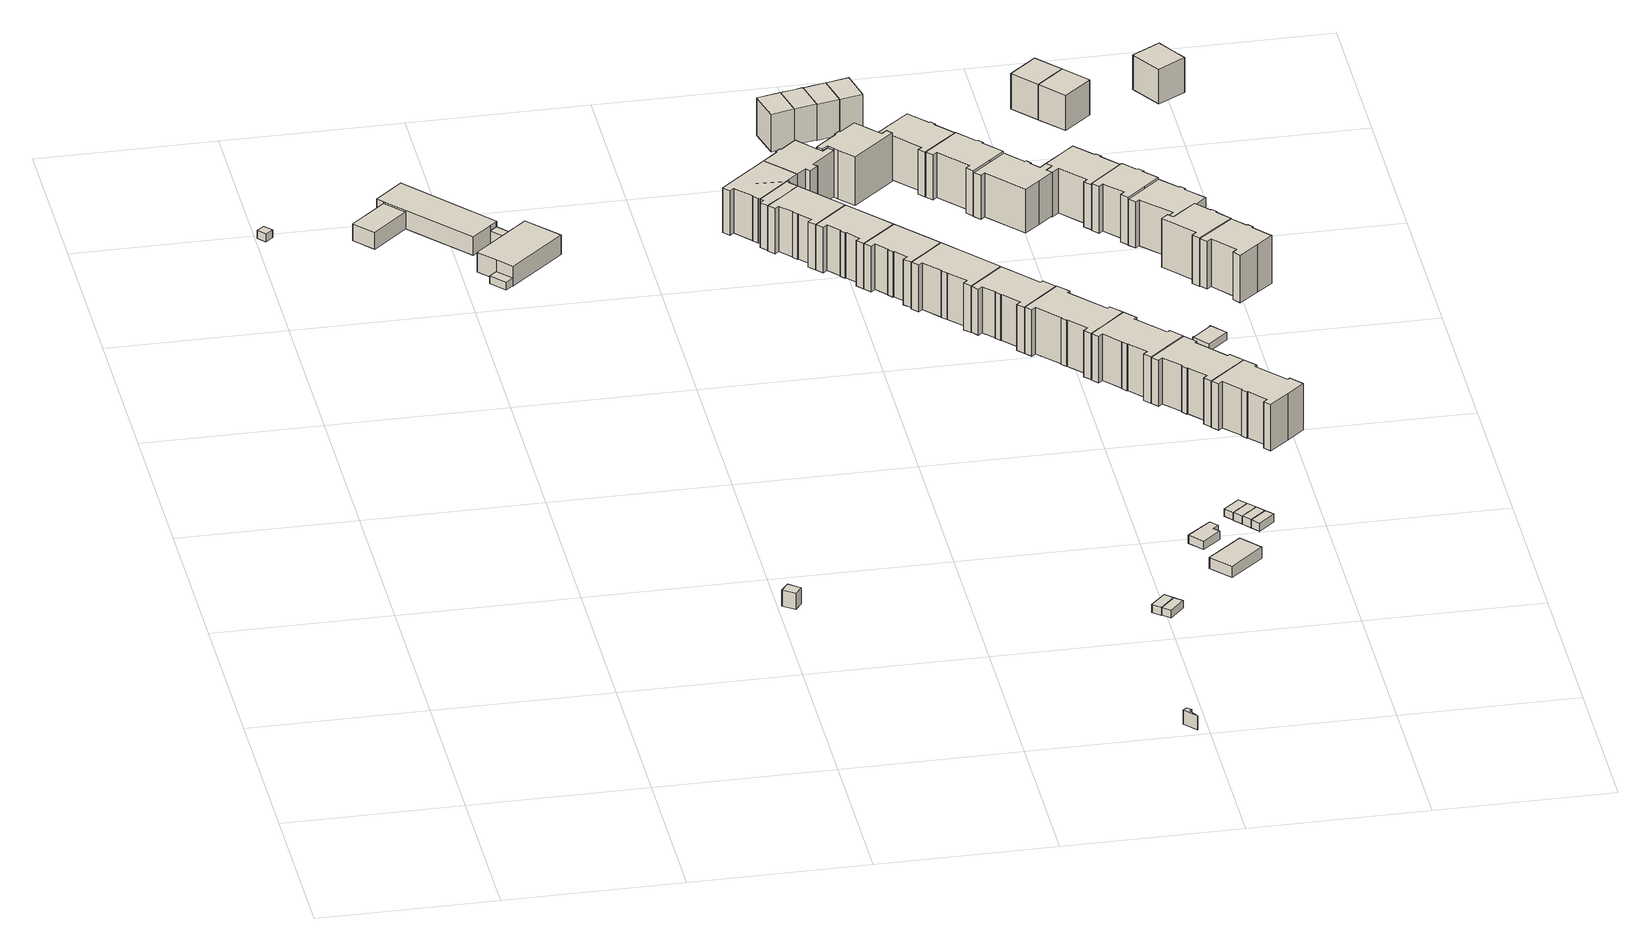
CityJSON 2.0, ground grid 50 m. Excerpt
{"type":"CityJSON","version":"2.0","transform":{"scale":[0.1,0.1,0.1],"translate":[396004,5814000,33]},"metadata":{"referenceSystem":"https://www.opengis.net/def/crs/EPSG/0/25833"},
"CityObjects":{
"building1":{"type":"Building","attributes":{"Gemeindeschluessel":"11000008","BezugspunktDach":"2200","function":"31001_2600","measuredHeight":2.4,"storeysAboveGround":1},"address":[{"country":"Germany","locality":"Berlin","thoroughfareNumber":"39 (1)","thoroughfareName":"Planetenstraße"}],"geometry":[{"type":"Solid","lod":"1","boundaries":[[[[0,1,2,3]],[[4,5,6,7]],[[4,7,3,2]],[[5,4,2,1]],[[6,5,1,0]],[[7,6,0,3]]]]}]},
"building2":{"type":"Building","attributes":{"Gemeindeschluessel":"11000008","BezugspunktDach":"2200","function":"31001_2000","measuredHeight":4.87,"storeysAboveGround":1},"address":[{"country":"Germany","locality":"Berlin","thoroughfareNumber":"30 (7)","thoroughfareName":"Drosselbartstraße"}],"geometry":[{"type":"Solid","lod":"1","boundaries":[[[[8,9,10,11]],[[12,13,14,15]],[[12,15,11,10]],[[13,12,10,9]],[[14,13,9,8]],[[15,14,8,11]]]]}]},
"building3":{"type":"Building","attributes":{"name":"Kindertagesstätte","Gemeindeschluessel":"11000008","function":"31001_3065"},"address":[{"country":"Germany","locality":"Berlin","thoroughfareNumber":"6","thoroughfareName":"Drosselbartstraße"}],"children":["building3-1","building3-2","building3-3","building3-4"]},
"building3-1":{"type":"BuildingPart","attributes":{"BezugspunktDach":"2200","measuredHeight":7.16,"storeysAboveGround":1},"parents":["building3"],"geometry":[{"type":"MultiSurface","lod":"1","boundaries":[[[16,17,18,19,20,21,22,23,24,25]],[[26,27,28,29,30,31,32,33,34,35]],[[26,35,25,24]],[[27,26,24,23]],[[28,27,23,22]],[[29,36,37,22,21]],[[30,29,21,20]],[[31,30,20,19]],[[32,31,19,18]],[[33,32,18,17]],[[34,33,17,16]],[[35,34,16,25]],[[28,37,36,29]]]}]},
"building3-2":{"type":"BuildingPart","attributes":{"BezugspunktDach":"2200","measuredHeight":8.32,"storeysAboveGround":1},"parents":["building3"],"geometry":[{"type":"MultiSurface","lod":"1","boundaries":[[[38,39,40,41,42,43]],[[44,45,46,47,48,49]],[[50,51,52,53,44,49,43,42]],[[45,44,42,41]],[[46,45,41,40]],[[47,46,40,39]],[[48,47,39,38]],[[49,48,38,43]],[[44,53,52,51,50]]]}]},
"building3-3":{"type":"BuildingPart","attributes":{"BezugspunktDach":"2200","measuredHeight":6.29,"storeysAboveGround":1},"parents":["building3"],"geometry":[{"type":"Solid","lod":"1","boundaries":[[[[54,55,56,57,58]],[[33,59,32,60,61]],[[33,61,58,57]],[[59,33,57,56]],[[32,59,56,55]],[[60,32,55,54]],[[61,60,54,58]]]]}]},
"building3-4":{"type":"BuildingPart","attributes":{"BezugspunktDach":"2200","measuredHeight":4.12,"storeysAboveGround":1},"parents":["building3"],"geometry":[{"type":"MultiSurface","lod":"1","boundaries":[[[62,52,51,37,36]],[[28,44,53,30,29]],[[44,28,37,51]],[[30,53,52,62]],[[29,30,62,36]],[[28,29,36,37,63]],[[53,44,51,52]]]}]},
"building4":{"type":"Building","attributes":{"Gemeindeschluessel":"11000008","BezugspunktDach":"2200","function":"31001_2723","measuredHeight":2.35,"storeysAboveGround":1},"address":[{"country":"Germany","locality":"Berlin","thoroughfareNumber":"6 (1)","thoroughfareName":"Drosselbartstraße"}],"geometry":[{"type":"Solid","lod":"1","boundaries":[[[[64,65,66,67]],[[68,69,70,71]],[[68,71,67,66]],[[69,68,66,65]],[[70,69,65,64]],[[71,70,64,67]]]]}]},
"building5":{"type":"Building","attributes":{"Gemeindeschluessel":"11000008","BezugspunktDach":"2200","function":"51009_1610","measuredHeight":4.35,"storeysAboveGround":0},"address":[{"country":"Germany","locality":"Berlin"}],"geometry":[{"type":"Solid","lod":"1","boundaries":[[[[72,73,74,75,76]],[[77,78,79,80,81]],[[77,81,76,75]],[[78,77,75,74]],[[79,78,74,73]],[[80,79,73,72]],[[81,80,72,76]]]]}]},
"building6":{"type":"Building","attributes":{"Gemeindeschluessel":"11000008","function":"31001_1010"},"address":[{"country":"Germany","locality":"Berlin","thoroughfareNumber":"9","thoroughfareName":"Drosselbartstraße"}],"children":["building6-1","building6-2"]},
"building6-1":{"type":"BuildingPart","attributes":{"BezugspunktDach":"2200","measuredHeight":17.27,"storeysAboveGround":3},"parents":["building6"],"geometry":[{"type":"MultiSurface","lod":"1","boundaries":[[[82,83,84,85,86,87,88,89,90,91,92,93,94]],[[95,96,97,98,99,100,101,102,103,104,105,106,107]],[[95,107,94,93]],[[96,95,93,92]],[[97,96,92,91]],[[98,97,91,90]],[[99,98,90,89]],[[100,108,109,88]],[[101,100,88,87]],[[102,101,87,86]],[[103,102,86,85]],[[104,103,85,84]],[[105,104,84,83]],[[106,105,83,82]],[[107,106,82,94]],[[99,89,109,108]]]}]},
"building6-2":{"type":"BuildingPart","attributes":{"BezugspunktDach":"2200","measuredHeight":17.27,"storeysAboveGround":3},"parents":["building6"],"geometry":[{"type":"MultiSurface","lod":"1","boundaries":[[[110,111,112,113,114,115,116,89,109,117,88,118,119]],[[120,100,121,108,99,122,123,124,125,126,127,128,129]],[[120,129,119,118]],[[100,120,118,88]],[[121,100,88,117]],[[108,121,117,109]],[[122,99,89,116]],[[123,122,116,115]],[[124,123,115,114]],[[125,124,114,113]],[[126,125,113,112]],[[127,126,112,111]],[[128,127,111,110]],[[129,128,110,119]],[[99,130,108,109,89]]]}]},
"building7":{"type":"Building","attributes":{"Gemeindeschluessel":"11000008","BezugspunktDach":"2200","function":"31001_2463","measuredHeight":2.5,"storeysAboveGround":1},"address":[{"country":"Germany","locality":"Berlin","thoroughfareNumber":"30 (5)","thoroughfareName":"Drosselbartstraße"}],"geometry":[{"type":"Solid","lod":"1","boundaries":[[[[131,132,133,134]],[[135,136,137,138]],[[135,138,134,133]],[[136,135,133,132]],[[137,136,132,131]],[[138,137,131,134]]]]}]},
"building8":{"type":"Building","attributes":{"Gemeindeschluessel":"11000008","BezugspunktDach":"2200","function":"31001_1010","measuredHeight":17.43,"storeysAboveGround":3},"address":[{"country":"Germany","locality":"Berlin","thoroughfareNumber":"11","thoroughfareName":"Drosselbartstraße"}],"geometry":[{"type":"Solid","lod":"1","boundaries":[[[[139,140,141,142,143,144,145,146,147,148,149,112,111,110]],[[150,151,152,153,154,155,156,157,158,159,160,161,162,163]],[[150,163,110,111]],[[151,150,111,112]],[[152,151,112,149]],[[153,152,149,148]],[[154,153,148,147]],[[155,154,147,146]],[[156,155,146,145]],[[157,156,145,144]],[[158,157,144,143]],[[159,158,143,142]],[[160,159,142,141]],[[161,160,141,140]],[[162,161,140,139]],[[163,162,139,110]]]]}]},
"building9":{"type":"Building","attributes":{"Gemeindeschluessel":"11000008","BezugspunktDach":"2200","function":"31001_2463","measuredHeight":2.33,"storeysAboveGround":1},"address":[{"country":"Germany","locality":"Berlin","thoroughfareNumber":"30 (6)","thoroughfareName":"Drosselbartstraße"}],"geometry":[{"type":"Solid","lod":"1","boundaries":[[[[164,165,132,131]],[[166,167,168,169]],[[166,169,131,132]],[[167,166,132,165]],[[168,167,165,164]],[[169,168,164,131]]]]}]},
"building10":{"type":"Building","attributes":{"Gemeindeschluessel":"11000008","BezugspunktDach":"2200","function":"31001_1010","measuredHeight":17.49,"storeysAboveGround":3},"address":[{"country":"Germany","locality":"Berlin","thoroughfareNumber":"13","thoroughfareName":"Drosselbartstraße"}],"geometry":[{"type":"Solid","lod":"1","boundaries":[[[[170,171,172,173,174,175,176,177,178,179,180,149,148,147]],[[153,152,181,182,183,184,185,186,187,188,189,190,191,154]],[[153,154,147,148]],[[152,153,148,149]],[[181,152,149,180]],[[182,181,180,179]],[[183,182,179,178]],[[184,183,178,177]],[[185,184,177,176]],[[186,185,176,175]],[[187,186,175,174]],[[188,187,174,173]],[[189,188,173,172]],[[190,189,172,171]],[[191,190,171,170]],[[154,191,170,147]]]]}]},
"building11":{"type":"Building","attributes":{"Gemeindeschluessel":"11000008","BezugspunktDach":"2200","function":"31001_1010","measuredHeight":17.8,"storeysAboveGround":3},"address":[{"country":"Germany","locality":"Berlin","thoroughfareNumber":"4","thoroughfareName":"Rübezahlstraße"}],"geometry":[{"type":"Solid","lod":"1","boundaries":[[[[91,90,192,193,194,195,196,197,198,199,200,201,202,203,204,205,92]],[[206,207,208,209,210,211,212,213,214,215,216,217,218,219,220,221,222]],[[206,222,92,205]],[[207,206,205,204]],[[208,207,204,203]],[[209,208,203,202]],[[210,209,202,201]],[[211,210,201,200]],[[212,211,200,199]],[[213,212,199,198]],[[214,213,198,197]],[[215,214,197,196]],[[216,215,196,195]],[[217,216,195,194]],[[218,217,194,193]],[[219,218,193,192]],[[220,219,192,90]],[[221,220,90,91]],[[222,221,91,92]]]]}]},
"building12":{"type":"Building","attributes":{"Gemeindeschluessel":"11000008","BezugspunktDach":"2200","function":"31001_1010","measuredHeight":17.51,"storeysAboveGround":3},"address":[{"country":"Germany","locality":"Berlin","thoroughfareNumber":"15","thoroughfareName":"Drosselbartstraße"}],"geometry":[{"type":"Solid","lod":"1","boundaries":[[[[223,224,225,226,227,228,229,230,231,232,233,180,179,178]],[[182,181,234,235,236,237,238,239,240,241,242,243,244,183]],[[182,183,178,179]],[[181,182,179,180]],[[234,181,180,233]],[[235,234,233,232]],[[236,235,232,231]],[[237,236,231,230]],[[238,237,230,229]],[[239,238,229,228]],[[240,239,228,227]],[[241,240,227,226]],[[242,241,226,225]],[[243,242,225,224]],[[244,243,224,223]],[[183,244,223,178]]]]}]},
"building13":{"type":"Building","attributes":{"Gemeindeschluessel":"11000008","function":"31001_1010"},"address":[{"country":"Germany","locality":"Berlin","thoroughfareNumber":"3","thoroughfareName":"Rübezahlstraße"}],"children":["building13-1","building13-2"]},
"building13-1":{"type":"BuildingPart","attributes":{"BezugspunktDach":"2200","measuredHeight":12.87,"storeysAboveGround":2},"parents":["building13"],"geometry":[{"type":"MultiSurface","lod":"1","boundaries":[[[245,246,247,248]],[[249,250,251,252]],[[253,254,255,256,249,252,248,247]],[[250,249,247,246]],[[251,250,246,245]],[[252,251,245,248]],[[256,255,254,253]]]}]},
"building13-2":{"type":"BuildingPart","attributes":{"BezugspunktDach":"2200","measuredHeight":9.23,"storeysAboveGround":2},"parents":["building13"],"geometry":[{"type":"Solid","lod":"1","boundaries":[[[[254,253,257,258]],[[259,256,255,260]],[[259,260,258,257]],[[256,259,257,253]],[[260,255,254,258]],[[255,256,253,254]]]]}]},
"building14":{"type":"Building","attributes":{"Gemeindeschluessel":"11000008","BezugspunktDach":"2200","function":"31001_1010","measuredHeight":17.84,"storeysAboveGround":3},"address":[{"country":"Germany","locality":"Berlin","thoroughfareNumber":"17","thoroughfareName":"Drosselbartstraße"}],"geometry":[{"type":"Solid","lod":"1","boundaries":[[[[261,262,263,264,265,266,267,268,269,270,271,233,232,231]],[[272,273,274,275,276,277,278,279,280,281,282,283,284,285]],[[272,285,231,232]],[[273,272,232,233]],[[274,273,233,271]],[[275,274,271,270]],[[276,275,270,269]],[[277,276,269,268]],[[278,277,268,267]],[[279,278,267,266]],[[280,279,266,265]],[[281,280,265,264]],[[282,281,264,263]],[[283,282,263,262]],[[284,283,262,261]],[[285,284,261,231]]]]}]},
"building15":{"type":"Building","attributes":{"Gemeindeschluessel":"11000008","BezugspunktDach":"2200","function":"31001_2720","measuredHeight":2.41,"storeysAboveGround":1},"address":[{"country":"Germany","locality":"Berlin","thoroughfareNumber":"30","thoroughfareName":"Drosselbartstraße"}],"geometry":[{"type":"Solid","lod":"1","boundaries":[[[[286,287,288,289,290,291]],[[292,293,294,295,296,297]],[[292,297,291,290]],[[293,292,290,289]],[[294,293,289,288]],[[295,294,288,287]],[[296,295,287,286]],[[297,296,286,291]]]]}]},
"building16":{"type":"Building","attributes":{"Gemeindeschluessel":"11000008","function":"31001_1010"},"address":[{"country":"Germany","locality":"Berlin","thoroughfareNumber":"5","thoroughfareName":"Rübezahlstraße"}],"children":["building16-1","building16-2"]},
"building16-1":{"type":"BuildingPart","attributes":{"BezugspunktDach":"2200","measuredHeight":12.4,"storeysAboveGround":2},"parents":["building16"],"geometry":[{"type":"MultiSurface","lod":"1","boundaries":[[[298,246,299,300,301,302,247]],[[303,304,305,306,307,308,309]],[[310,253,247,302]],[[304,303,302,301]],[[305,304,301,300]],[[306,305,300,299]],[[307,306,299,246]],[[308,307,246,298]],[[309,308,298,247]],[[303,309,253,310]]]}]},
"building16-2":{"type":"BuildingPart","attributes":{"BezugspunktDach":"2200","measuredHeight":9.03,"storeysAboveGround":2},"parents":["building16"],"geometry":[{"type":"MultiSurface","lod":"1","boundaries":[[[253,310,311,257]],[[312,313,314,315]],[[312,315,257,311]],[[313,312,311,310]],[[314,313,303,309,253]],[[315,314,253,257]],[[310,253,309,303]]]}]},
"building17":{"type":"Building","attributes":{"Gemeindeschluessel":"11000008","BezugspunktDach":"2200","function":"31001_1010","measuredHeight":17.97,"storeysAboveGround":3},"address":[{"country":"Germany","locality":"Berlin","thoroughfareNumber":"6","thoroughfareName":"Rübezahlstraße"}],"geometry":[{"type":"Solid","lod":"1","boundaries":[[[[316,317,318,319,320,321,322,323,324,325,326,327,328,329,330,331]],[[332,333,334,335,336,337,338,339,340,341,342,343,344,345,346,347]],[[332,347,331,330]],[[333,332,330,329]],[[334,333,329,328]],[[335,334,328,327]],[[336,335,327,326]],[[337,336,326,325]],[[338,337,325,324]],[[339,338,324,323]],[[340,339,323,322]],[[341,340,322,321]],[[342,341,321,320]],[[343,342,320,319]],[[344,343,319,318]],[[345,344,318,317]],[[346,345,317,316]],[[347,346,316,331]]]]}]},
"building18":{"type":"Building","attributes":{"Gemeindeschluessel":"11000008","BezugspunktDach":"2200","function":"31001_2020","measuredHeight":3.41,"storeysAboveGround":1},"address":[{"country":"Germany","locality":"Berlin","thoroughfareNumber":"30 (1)","thoroughfareName":"Drosselbartstraße"}],"geometry":[{"type":"Solid","lod":"1","boundaries":[[[[348,349,350,351]],[[352,353,354,355]],[[352,355,351,350]],[[353,352,350,349]],[[354,353,349,348]],[[355,354,348,351]]]]}]},
"building19":{"type":"Building","attributes":{"Gemeindeschluessel":"11000008","BezugspunktDach":"2200","function":"31001_1010","measuredHeight":17.78,"storeysAboveGround":3},"address":[{"country":"Germany","locality":"Berlin","thoroughfareNumber":"19","thoroughfareName":"Drosselbartstraße"}],"geometry":[{"type":"Solid","lod":"1","boundaries":[[[[356,357,358,359,360,361,362,363,364,365,366,367,368,369,370,371,372]],[[373,374,375,376,377,378,379,380,381,382,383,384,385,386,387,388,389]],[[373,389,372,371]],[[374,373,371,370]],[[375,374,370,369]],[[376,375,369,368]],[[377,376,368,367]],[[378,377,367,366]],[[379,378,366,365]],[[380,379,365,364]],[[381,380,364,363]],[[382,381,363,362]],[[383,382,362,361]],[[384,383,361,360]],[[385,384,360,359]],[[386,385,359,358]],[[387,386,358,357]],[[388,387,357,356]],[[389,388,356,372]]]]}]},
"building20":{"type":"Building","attributes":{"Gemeindeschluessel":"11000008","function":"31001_1010"},"address":[{"country":"Germany","locality":"Berlin","thoroughfareNumber":"7","thoroughfareName":"Rübezahlstraße"}],"children":["building20-1","building20-2"]},
"building20-1":{"type":"BuildingPart","attributes":{"BezugspunktDach":"2200","measuredHeight":13.01,"storeysAboveGround":2},"parents":["building20"],"geometry":[{"type":"MultiSurface","lod":"1","boundaries":[[[390,391,392,393,394,395,396]],[[397,398,399,400,401,402,403]],[[397,403,396,395]],[[404,405,395,394]],[[399,398,394,393]],[[400,399,393,392]],[[401,400,392,391]],[[402,401,391,390]],[[403,402,390,396]],[[398,397,405,404]]]}]},
"building20-2":{"type":"BuildingPart","attributes":{"BezugspunktDach":"2200","measuredHeight":9.2,"storeysAboveGround":2},"parents":["building20"],"geometry":[{"type":"MultiSurface","lod":"1","boundaries":[[[405,404,406,407]],[[408,409,410,411]],[[408,411,407,406]],[[409,408,406,404]],[[410,409,398,397,405]],[[411,410,405,407]],[[404,405,397,398]]]}]},
"building21":{"type":"Building","attributes":{"Gemeindeschluessel":"11000008","BezugspunktDach":"2200","function":"31001_1010","measuredHeight":17.76,"storeysAboveGround":3},"address":[{"country":"Germany","locality":"Berlin","thoroughfareNumber":"21","thoroughfareName":"Drosselbartstraße"}],"geometry":[{"type":"Solid","lod":"1","boundaries":[[[[412,413,414,415,416,417,418,419,420,421,422,423,424,425,426,427,428,429]],[[378,377,430,431,432,433,434,435,436,437,438,439,440,441,442,443,444,379]],[[378,379,429,428]],[[377,378,428,427]],[[430,377,427,426]],[[431,430,426,425]],[[432,431,425,424]],[[433,432,424,423]],[[434,433,423,422]],[[435,434,422,421]],[[436,435,421,420]],[[437,436,420,419]],[[438,437,419,418]],[[439,438,418,417]],[[440,439,417,416]],[[441,440,416,415]],[[442,441,415,414]],[[443,442,414,413]],[[444,443,413,412]],[[379,444,412,429]]]]}]},
"building22":{"type":"Building","attributes":{"Gemeindeschluessel":"11000008","BezugspunktDach":"2200","function":"31001_2463","measuredHeight":2.29,"storeysAboveGround":1},"address":[{"country":"Germany","locality":"Berlin","thoroughfareNumber":"30 (2)","thoroughfareName":"Drosselbartstraße"}],"geometry":[{"type":"Solid","lod":"1","boundaries":[[[[445,446,447,448]],[[449,450,451,452]],[[449,452,448,447]],[[450,449,447,446]],[[451,450,446,445]],[[452,451,445,448]]]]}]},
"building23":{"type":"Building","attributes":{"Gemeindeschluessel":"11000008","function":"31001_1010"},"address":[{"country":"Germany","locality":"Berlin","thoroughfareNumber":"9","thoroughfareName":"Rübezahlstraße"}],"children":["building23-1","building23-2"]},
"building23-1":{"type":"BuildingPart","attributes":{"BezugspunktDach":"2200","measuredHeight":13.09,"storeysAboveGround":2},"parents":["building23"],"geometry":[{"type":"MultiSurface","lod":"1","boundaries":[[[393,392,453,454,455,394]],[[456,457,458,459,460,461]],[[462,463,404,461,394,455]],[[457,456,455,454]],[[458,457,454,453]],[[459,458,453,392]],[[460,459,392,393]],[[461,460,393,394]],[[456,461,404,463,462]]]}]},
"building23-2":{"type":"BuildingPart","attributes":{"BezugspunktDach":"2200","measuredHeight":9.21,"storeysAboveGround":2},"parents":["building23"],"geometry":[{"type":"MultiSurface","lod":"1","boundaries":[[[404,463,464,406]],[[465,466,409,408]],[[465,408,406,464]],[[466,465,464,463]],[[409,466,456,461,467]],[[408,409,404,406]],[[467,461,456,463,404]]]}]},
"building24":{"type":"Building","attributes":{"Gemeindeschluessel":"11000008","BezugspunktDach":"2200","function":"51009_1610","measuredHeight":2.35,"storeysAboveGround":0},"address":[{"country":"Germany","locality":"Berlin"}],"geometry":[{"type":"Solid","lod":"1","boundaries":[[[[468,469,446,445]],[[470,471,472,473]],[[470,473,445,446]],[[471,470,446,469]],[[472,471,469,468]],[[473,472,468,445]]]]}]},
"building25":{"type":"Building","attributes":{"Gemeindeschluessel":"11000008","BezugspunktDach":"2200","function":"31001_2463","measuredHeight":2.42,"storeysAboveGround":1},"address":[{"country":"Germany","locality":"Berlin","thoroughfareNumber":"30 (3)","thoroughfareName":"Drosselbartstraße"}],"geometry":[{"type":"Solid","lod":"1","boundaries":[[[[474,475,469,468]],[[476,477,478,479]],[[476,479,468,469]],[[477,476,469,475]],[[478,477,475,474]],[[479,478,474,468]]]]}]},
"building26":{"type":"Building","attributes":{"Gemeindeschluessel":"11000008","BezugspunktDach":"2200","function":"31001_2463","measuredHeight":2.43,"storeysAboveGround":1},"address":[{"country":"Germany","locality":"Berlin","thoroughfareNumber":"30 (4)","thoroughfareName":"Drosselbartstraße"}],"geometry":[{"type":"Solid","lod":"1","boundaries":[[[[480,481,475,474]],[[477,482,483,478]],[[477,478,474,475]],[[482,477,475,481]],[[483,482,481,480]],[[478,483,480,474]]]]}]},
"building27":{"type":"Building","attributes":{"Gemeindeschluessel":"11000008","BezugspunktDach":"2200","function":"31001_1010","measuredHeight":17.39,"storeysAboveGround":3},"address":[{"country":"Germany","locality":"Berlin","thoroughfareNumber":"18","thoroughfareName":"Rübezahlstraße"}],"geometry":[{"type":"Solid","lod":"1","boundaries":[[[[484,485,486,487,488,489,490,491,492,493,494,495,496,497,498]],[[499,500,501,502,503,504,505,506,507,508,509,510,511,512,513]],[[499,513,498,497]],[[500,499,497,496]],[[501,500,496,495]],[[502,501,495,494]],[[503,502,494,493]],[[504,503,493,492]],[[505,504,492,491]],[[506,505,491,490]],[[507,506,490,489]],[[508,507,489,488]],[[509,508,488,487]],[[510,509,487,486]],[[511,510,486,485]],[[512,511,485,484]],[[513,512,484,498]]]]}]},
"building28":{"type":"Building","attributes":{"Gemeindeschluessel":"11000008","BezugspunktDach":"2200","function":"31001_1010","measuredHeight":17.89,"storeysAboveGround":3},"address":[{"country":"Germany","locality":"Berlin","thoroughfareNumber":"23","thoroughfareName":"Drosselbartstraße"}],"geometry":[{"type":"Solid","lod":"1","boundaries":[[[[514,515,516,517,518,519,520,521,522,523,524,525,526,527,528,422,421,420]],[[529,530,531,532,533,534,535,536,537,538,539,540,541,542,543,544,545,546]],[[529,546,420,421]],[[530,529,421,422]],[[531,530,422,528]],[[532,531,528,527]],[[533,532,527,526]],[[534,533,526,525]],[[535,534,525,524]],[[536,535,524,523]],[[537,536,523,522]],[[538,537,522,521]],[[539,538,521,520]],[[540,539,520,519]],[[541,540,519,518]],[[542,541,518,517]],[[543,542,517,516]],[[544,543,516,515]],[[545,544,515,514]],[[546,545,514,420]]]]}]},
"building29":{"type":"Building","attributes":{"Gemeindeschluessel":"11000008","BezugspunktDach":"2200","function":"31001_1010","measuredHeight":17.5,"storeysAboveGround":3},"address":[{"country":"Germany","locality":"Berlin","thoroughfareNumber":"20","thoroughfareName":"Rübezahlstraße"}],"geometry":[{"type":"Solid","lod":"1","boundaries":[[[[547,548,549,550,551,552,553,554,555,556,557,558,559,560]],[[506,505,561,562,563,564,565,566,567,568,569,570,571,507]],[[506,507,560,559]],[[505,506,559,558]],[[561,505,558,557]],[[562,561,557,556]],[[563,562,556,555]],[[564,563,555,554]],[[565,564,554,553]],[[566,565,553,552]],[[567,566,552,551]],[[568,567,551,550]],[[569,568,550,549]],[[570,569,549,548]],[[571,570,548,547]],[[507,571,547,560]]]]}]},
"building30":{"type":"Building","attributes":{"Gemeindeschluessel":"11000008","BezugspunktDach":"2200","function":"31001_1010","measuredHeight":17.8,"storeysAboveGround":3},"address":[{"country":"Germany","locality":"Berlin","thoroughfareNumber":"25","thoroughfareName":"Drosselbartstraße"}],"geometry":[{"type":"Solid","lod":"1","boundaries":[[[[572,573,574,575,576,577,578,579,580,581,582,583,584,585,586,587,588,589]],[[590,591,592,593,594,595,596,597,598,599,600,601,602,603,604,605,606,607]],[[590,607,589,588]],[[591,590,588,587]],[[592,591,587,586]],[[593,592,586,585]],[[594,593,585,584]],[[595,594,584,583]],[[596,595,583,582]],[[597,596,582,581]],[[598,597,581,580]],[[599,598,580,579]],[[600,599,579,578]],[[601,600,578,577]],[[602,601,577,576]],[[603,602,576,575]],[[604,603,575,574]],[[605,604,574,573]],[[606,605,573,572]],[[607,606,572,589]]]]}]},
"building31":{"type":"Building","attributes":{"Gemeindeschluessel":"11000008","BezugspunktDach":"2200","function":"31001_1010","measuredHeight":17.48,"storeysAboveGround":3},"address":[{"country":"Germany","locality":"Berlin","thoroughfareNumber":"22","thoroughfareName":"Rübezahlstraße"}],"geometry":[{"type":"Solid","lod":"1","boundaries":[[[[608,609,610,611,612,613,614,615,616,617,618,619,620,621,622,623,624]],[[625,626,627,628,629,630,631,632,633,634,635,636,637,638,639,640,641]],[[625,641,624,623]],[[626,625,623,622]],[[627,626,622,621]],[[628,627,621,620]],[[629,628,620,619]],[[630,629,619,618]],[[631,630,618,617]],[[632,631,617,616]],[[633,632,616,615]],[[634,633,615,614]],[[635,634,614,613]],[[636,635,613,612]],[[637,636,612,611]],[[638,637,611,610]],[[639,638,610,609]],[[640,639,609,608]],[[641,640,608,624]]]]}]},
"building32":{"type":"Building","attributes":{"Gemeindeschluessel":"11000008","BezugspunktDach":"2200","function":"31001_1010","measuredHeight":17.89,"storeysAboveGround":3},"address":[{"country":"Germany","locality":"Berlin","thoroughfareNumber":"27","thoroughfareName":"Drosselbartstraße"}],"geometry":[{"type":"Solid","lod":"1","boundaries":[[[[642,643,644,645,646,647,648,649,650,651,652,653,654,655,656,582,581,580]],[[657,658,659,660,661,662,663,664,665,666,667,668,669,670,671,672,673,674]],[[657,674,580,581]],[[658,657,581,582]],[[659,658,582,656]],[[660,659,656,655]],[[661,660,655,654]],[[662,661,654,653]],[[663,662,653,652]],[[664,663,652,651]],[[665,664,651,650]],[[666,665,650,649]],[[667,666,649,648]],[[668,667,648,647]],[[669,668,647,646]],[[670,669,646,645]],[[671,670,645,644]],[[672,671,644,643]],[[673,672,643,642]],[[674,673,642,580]]]]}]},
"building33":{"type":"Building","attributes":{"Gemeindeschluessel":"11000008","BezugspunktDach":"2200","function":"31001_2600","measuredHeight":2.43,"storeysAboveGround":1},"address":[{"country":"Germany","locality":"Berlin","thoroughfareNumber":"23 (1)","thoroughfareName":"Drosselbartstraße"}],"geometry":[{"type":"Solid","lod":"1","boundaries":[[[[675,676,677,678,679,680,681,682]],[[683,684,685,686,687,688,689,690]],[[683,690,682,681]],[[684,683,681,680]],[[685,684,680,679]],[[686,685,679,678]],[[687,686,678,677]],[[688,687,677,676]],[[689,688,676,675]],[[690,689,675,682]]]]}]},
"building34":{"type":"Building","attributes":{"Gemeindeschluessel":"11000008","BezugspunktDach":"2200","function":"31001_1010","measuredHeight":17.74,"storeysAboveGround":3},"address":[{"country":"Germany","locality":"Berlin","thoroughfareNumber":"2","thoroughfareName":"Gretelstraße"}],"geometry":[{"type":"Solid","lod":"1","boundaries":[[[[612,691,692,693,694,695,696,697,698,699,700,701,702,615,614,613]],[[703,704,705,706,707,708,709,710,711,712,713,714,715,716,717,718]],[[703,718,613,614]],[[704,703,614,615]],[[705,704,615,702]],[[706,705,702,701]],[[707,706,701,700]],[[708,707,700,699]],[[709,708,699,698]],[[710,709,698,697]],[[711,710,697,696]],[[712,711,696,695]],[[713,712,695,694]],[[714,713,694,693]],[[715,714,693,692]],[[716,715,692,691]],[[717,716,691,612]],[[718,717,612,613]]]]}]},
"building35":{"type":"Building","attributes":{"Gemeindeschluessel":"11000008","BezugspunktDach":"2200","function":"31001_1010","measuredHeight":18.05,"storeysAboveGround":3},"address":[{"country":"Germany","locality":"Berlin","thoroughfareNumber":"4","thoroughfareName":"Gretelstraße"}],"geometry":[{"type":"Solid","lod":"1","boundaries":[[[[719,720,721,722,723,724,725,726,727,728,729,730,731,732]],[[733,734,735,736,737,738,739,740,741,742,743,744,745,746]],[[733,746,732,731]],[[734,733,731,730]],[[735,734,730,729]],[[736,735,729,728]],[[737,736,728,727]],[[738,737,727,726]],[[739,738,726,725]],[[740,739,725,724]],[[741,740,724,723]],[[742,741,723,722]],[[743,742,722,721]],[[744,743,721,720]],[[745,744,720,719]],[[746,745,719,732]]]]}]},
"building36":{"type":"Building","attributes":{"Gemeindeschluessel":"11000008","BezugspunktDach":"2200","function":"31001_1010","measuredHeight":18.14,"storeysAboveGround":3},"address":[{"country":"Germany","locality":"Berlin","thoroughfareNumber":"6","thoroughfareName":"Gretelstraße"}],"geometry":[{"type":"Solid","lod":"1","boundaries":[[[[747,748,749,750,751,752,753,754,755,756,757,758,759,760,761]],[[762,763,764,765,766,767,768,769,770,771,772,773,774,775,776]],[[762,776,761,760]],[[763,762,760,759]],[[764,763,759,758]],[[765,764,758,757]],[[766,765,757,756]],[[767,766,756,755]],[[768,767,755,754]],[[769,768,754,753]],[[770,769,753,752]],[[771,770,752,751]],[[772,771,751,750]],[[773,772,750,749]],[[774,773,749,748]],[[775,774,748,747]],[[776,775,747,761]]]]}]},
"building37":{"type":"Building","attributes":{"Gemeindeschluessel":"11000008","BezugspunktDach":"2200","function":"31001_1010","measuredHeight":18.87,"storeysAboveGround":3},"address":[{"country":"Germany","locality":"Berlin","thoroughfareNumber":"8","thoroughfareName":"Gretelstraße"}],"geometry":[{"type":"Solid","lod":"1","boundaries":[[[[777,778,779,780,781,782,783,784,785,786,787,788,789,790]],[[791,792,793,794,795,796,797,798,799,800,801,802,803,804]],[[791,804,790,789]],[[792,791,789,788]],[[793,792,788,787]],[[794,793,787,786]],[[795,794,786,785]],[[796,795,785,784]],[[797,796,784,783]],[[798,797,783,782]],[[799,798,782,781]],[[800,799,781,780]],[[801,800,780,779]],[[802,801,779,778]],[[803,802,778,777]],[[804,803,777,790]]]]}]},
"building38":{"type":"Building","attributes":{"Gemeindeschluessel":"11000008","BezugspunktDach":"2200","function":"31001_1010","measuredHeight":12.84,"storeysAboveGround":2},"address":[{"country":"Germany","locality":"Berlin","thoroughfareNumber":"19","thoroughfareName":"Rübezahlstraße"}],"geometry":[{"type":"Solid","lod":"1","boundaries":[[[[805,806,807,808]],[[809,810,811,812]],[[809,812,808,807]],[[810,809,807,806]],[[811,810,806,805]],[[812,811,805,808]]]]}]},
"building39":{"type":"Building","attributes":{"Gemeindeschluessel":"11000008","BezugspunktDach":"2200","function":"31001_1010","measuredHeight":12.8,"storeysAboveGround":2},"address":[{"country":"Germany","locality":"Berlin","thoroughfareNumber":"21","thoroughfareName":"Rübezahlstraße"}],"geometry":[{"type":"Solid","lod":"1","boundaries":[[[[813,814,806,815,805]],[[816,810,817,818,811]],[[816,811,805,815]],[[810,816,815,806]],[[817,810,806,814]],[[818,817,814,813]],[[811,818,813,805]]]]}]},
"building40":{"type":"Building","attributes":{"Gemeindeschluessel":"11000008","BezugspunktDach":"2200","function":"31001_1010","measuredHeight":17.84,"storeysAboveGround":3},"address":[{"country":"Germany","locality":"Berlin","thoroughfareNumber":"10","thoroughfareName":"Gretelstraße"}],"geometry":[{"type":"Solid","lod":"1","boundaries":[[[[819,820,821,822,823,824,825,826,827,828,829,830,831,832]],[[833,834,835,836,837,838,839,840,841,842,843,844,845,846]],[[833,846,832,831]],[[834,833,831,830]],[[835,834,830,829]],[[836,835,829,828]],[[837,836,828,827]],[[838,837,827,826]],[[839,838,826,825]],[[840,839,825,824]],[[841,840,824,823]],[[842,841,823,822]],[[843,842,822,821]],[[844,843,821,820]],[[845,844,820,819]],[[846,845,819,832]]]]}]},
"building41":{"type":"Building","attributes":{"Gemeindeschluessel":"11000008","BezugspunktDach":"2200","function":"31001_1010","measuredHeight":12.85,"storeysAboveGround":2},"address":[{"country":"Germany","locality":"Berlin","thoroughfareNumber":"25","thoroughfareName":"Rübezahlstraße"}],"geometry":[{"type":"Solid","lod":"1","boundaries":[[[[847,848,849,850,851]],[[852,853,854,855,856]],[[852,856,851,850]],[[853,852,850,849]],[[854,853,849,848]],[[855,854,848,847]],[[856,855,847,851]]]]}]}
},
"vertices":[
[24,2956,28],[45,2975,28],[25,2997,28],[4,2979,28],[25,2997,4],[45,2975,4],[24,2956,4],[4,2979,4],
[1045,834,49],[1064,861,49],[1032,886,49],[1012,859,49],[1032,886,0],[1064,861,0],[1045,834,0],[1012,859,0],
[350,3004,63],[349,3004,63],[398,2949,63],[547,2781,63],[602,2829,63],[601,2830,63],[621,2848,63],[623,2850,63],[411,3092,63],[333,3022,63],[411,3092,7],[623,2850,7],[621,2848,7],[601,2830,7],[602,2829,7],[547,2781,7],[398,2949,7],[349,3004,7],[350,3004,7],[333,3022,7],[601,2830,48],[621,2848,48],
[584,2647,67],[621,2606,67],[775,2742,67],[695,2832,67],[661,2802,67],[541,2696,67],[661,2802,7],[695,2832,7],[775,2742,7],[621,2606,7],[584,2647,7],[541,2696,7],[661,2802,33],[661,2802,48],[641,2784,48],[641,2784,7],
[298,2860,59],[398,2949,59],[401,3001,59],[349,3004,59],[249,2915,59],[401,3001,7],[298,2860,7],[249,2915,7],
[602,2829,48],[621,2848,47],
[598,2586,32],[621,2606,32],[584,2647,32],[562,2627,32],[584,2647,9],[621,2606,9],[598,2586,9],[562,2627,9],
[1965,0,58],[1950,30,58],[1956,35,58],[1945,47,58],[1933,37,58],[1945,47,15],[1956,35,15],[1950,30,15],[1965,0,15],[1933,37,15],
[1230,2746,150],[1242,2757,150],[1285,2708,150],[1283,2707,150],[1295,2694,150],[1296,2695,150],[1300,2691,150],[1391,2772,150],[1420,2798,150],[1383,2840,150],[1345,2882,150],[1225,2776,150],[1213,2765,150],[1225,2776,13],[1345,2882,13],[1383,2840,13],[1420,2798,13],[1391,2772,13],[1300,2691,13],[1296,2695,13],[1295,2694,13],[1283,2707,13],[1285,2708,13],[1242,2757,13],[1230,2746,13],[1213,2765,13],[1384,2766,13],[1384,2766,150],
[1313,2653,150],[1367,2700,150],[1409,2738,150],[1390,2759,150],[1391,2762,150],[1392,2765,150],[1392,2769,150],[1305,2771,150],[1308,2682,150],[1296,2671,150],[1308,2682,13],[1305,2771,13],[1392,2769,13],[1392,2765,13],[1391,2762,13],[1390,2759,13],[1409,2738,13],[1367,2700,13],[1313,2653,13],[1296,2671,13],[1386,2767,13],
[1985,617,29],[2026,661,29],[2004,682,29],[1963,638,29],[2004,682,4],[2026,661,4],[1985,617,4],[1963,638,4],
[1329,2634,150],[1341,2644,150],[1372,2610,150],[1371,2608,150],[1382,2595,150],[1384,2596,150],[1414,2562,150],[1402,2551,150],[1419,2533,150],[1473,2581,150],[1515,2618,150],[1367,2700,11],[1409,2738,11],[1515,2618,11],[1473,2581,11],[1419,2533,11],[1402,2551,11],[1414,2562,11],[1384,2596,11],[1382,2595,11],[1371,2608,11],[1372,2610,11],[1341,2644,11],[1329,2634,11],[1313,2653,11],
[2007,597,29],[2048,641,29],[2026,661,6],[2048,641,6],[2007,597,6],[1985,617,6],
[1436,2514,150],[1448,2525,150],[1478,2490,150],[1477,2488,150],[1488,2475,150],[1490,2477,150],[1520,2442,150],[1509,2432,150],[1525,2413,150],[1580,2460,150],[1622,2497,150],[1622,2497,11],[1580,2460,11],[1525,2413,11],[1509,2432,11],[1520,2442,11],[1490,2477,11],[1488,2475,11],[1477,2488,11],[1478,2490,11],[1448,2525,11],[1436,2514,11],
[1446,2820,150],[1457,2808,150],[1480,2829,150],[1469,2841,150],[1537,2901,150],[1524,2916,150],[1508,2903,150],[1495,2918,150],[1484,2930,150],[1447,2972,150],[1402,2932,150],[1399,2935,150],[1386,2924,150],[1388,2920,150],[1388,2920,8],[1386,2924,8],[1399,2935,8],[1402,2932,8],[1447,2972,8],[1484,2930,8],[1495,2918,8],[1508,2903,8],[1524,2916,8],[1537,2901,8],[1469,2841,8],[1480,2829,8],[1457,2808,8],[1446,2820,8],[1420,2798,8],[1383,2840,8],[1345,2882,8],
[1542,2394,150],[1554,2405,150],[1583,2371,150],[1582,2370,150],[1594,2356,150],[1596,2357,150],[1625,2324,150],[1613,2313,150],[1630,2295,150],[1684,2342,150],[1726,2380,150],[1726,2380,11],[1684,2342,11],[1630,2295,11],[1613,2313,11],[1625,2324,11],[1596,2357,11],[1594,2356,11],[1582,2370,11],[1583,2371,11],[1554,2405,11],[1542,2394,11],
[1419,3167,119],[1484,3182,119],[1464,3273,119],[1398,3258,119],[1464,3273,4],[1484,3182,4],[1419,3167,4],[1398,3258,4],[1464,3273,98],[1428,3265,98],[1428,3265,6],[1464,3273,6],
[1461,3286,98],[1425,3278,98],[1461,3286,6],[1425,3278,6],
[1647,2276,150],[1658,2286,150],[1702,2237,150],[1700,2236,150],[1713,2222,150],[1714,2223,150],[1758,2174,150],[1746,2163,150],[1763,2145,150],[1817,2193,150],[1859,2230,150],[1684,2342,7],[1726,2380,7],[1859,2230,7],[1817,2193,7],[1763,2145,7],[1746,2163,7],[1758,2174,7],[1714,2223,7],[1713,2222,7],[1700,2236,7],[1702,2237,7],[1658,2286,7],[1647,2276,7],[1630,2295,7],
[2158,930,30],[2209,975,30],[2195,991,30],[2211,1005,30],[2192,1027,30],[2124,970,30],[2192,1027,5],[2211,1005,5],[2195,991,5],[2209,975,5],[2158,930,5],[2124,970,5],
[1474,3228,119],[1547,3196,119],[1537,3242,119],[1527,3287,119],[1500,3281,119],[1500,3281,9],[1527,3287,9],[1537,3242,9],[1547,3196,9],[1484,3182,9],[1474,3228,9],[1464,3273,9],[1500,3281,98],
[1497,3294,98],[1497,3294,8],[1500,3281,8],[1464,3273,8],[1461,3286,8],
[1508,2903,156],[1524,2916,156],[1537,2901,156],[1547,2889,156],[1584,2847,156],[1704,2951,156],[1691,2966,156],[1676,2953,156],[1663,2968,156],[1652,2980,156],[1615,3022,156],[1570,2983,156],[1567,2986,156],[1554,2974,156],[1556,2971,156],[1495,2918,156],[1556,2971,7],[1554,2974,7],[1567,2986,7],[1570,2983,7],[1615,3022,7],[1652,2980,7],[1663,2968,7],[1676,2953,7],[1691,2966,7],[1704,2951,7],[1584,2847,7],[1547,2889,7],[1537,2901,7],[1524,2916,7],[1508,2903,7],[1495,2918,7],
[2205,780,36],[2301,863,36],[2252,920,36],[2155,837,36],[2252,920,2],[2301,863,2],[2205,780,2],[2155,837,2],
[1779,2126,149],[1791,2136,149],[1821,2103,149],[1819,2102,149],[1821,2100,149],[1832,2088,149],[1834,2089,149],[1876,2041,149],[1864,2030,149],[1881,2011,149],[1935,2059,149],[1984,2103,149],[1954,2137,149],[1947,2131,149],[1859,2230,149],[1817,2193,149],[1763,2145,149],[1817,2193,8],[1859,2230,8],[1947,2131,8],[1954,2137,8],[1984,2103,8],[1935,2059,8],[1881,2011,8],[1864,2030,8],[1876,2041,8],[1834,2089,8],[1832,2088,8],[1821,2100,8],[1819,2102,8],[1821,2103,8],[1791,2136,8],[1779,2126,8],[1763,2145,8],
[1537,3242,118],[1547,3196,118],[1611,3210,118],[1601,3256,118],[1591,3302,118],[1555,3294,118],[1527,3287,118],[1555,3294,8],[1591,3302,8],[1601,3256,8],[1611,3210,8],[1547,3196,8],[1537,3242,8],[1527,3287,8],[1591,3302,98],[1555,3294,98],
[1588,3314,98],[1552,3306,98],[1588,3314,6],[1591,3302,6],[1555,3294,6],[1552,3306,6],
[1897,1993,150],[1909,2003,150],[1967,1938,150],[1965,1937,150],[1978,1923,150],[1979,1924,150],[2024,1874,150],[2012,1863,150],[2029,1845,150],[2083,1893,150],[2132,1937,150],[2102,1971,150],[2095,1964,150],[2007,2063,150],[2014,2070,150],[1984,2103,150],[1935,2059,150],[1881,2011,150],[2014,2070,8],[2007,2063,8],[2095,1964,8],[2102,1971,8],[2132,1937,8],[2083,1893,8],[2029,1845,8],[2012,1863,8],[2024,1874,8],[1979,1924,8],[1978,1923,8],[1965,1937,8],[1967,1938,8],[1909,2003,8],[1897,1993,8],
[2261,1062,31],[2307,1102,31],[2287,1124,31],[2242,1085,31],[2287,1124,8],[2307,1102,8],[2261,1062,8],[2242,1085,8],
[1676,3225,118],[1656,3317,118],[1626,3310,118],[1626,3310,7],[1656,3317,7],[1676,3225,7],[1611,3210,7],[1601,3256,7],[1591,3302,7],[1626,3310,37],[1626,3310,98],
[1623,3322,98],[1623,3322,6],[1626,3310,6],[1591,3302,81],
[2281,1040,31],[2326,1079,31],[2307,1102,7],[2326,1079,7],[2281,1040,7],[2261,1062,7],
[2301,1017,31],[2346,1056,31],[2326,1079,6],[2346,1056,6],[2301,1017,6],[2281,1040,6],
[2320,994,31],[2365,1034,31],[2365,1034,6],[2320,994,6],
[1676,2953,148],[1691,2966,148],[1704,2951,148],[1769,2877,148],[1757,2867,148],[1773,2848,148],[1828,2896,148],[1870,2933,148],[1823,2986,148],[1826,2989,148],[1815,3002,148],[1812,3000,148],[1763,3055,148],[1720,3018,148],[1663,2968,148],[1720,3018,12],[1763,3055,12],[1812,3000,12],[1815,3002,12],[1826,2989,12],[1823,2986,12],[1870,2933,12],[1828,2896,12],[1773,2848,12],[1757,2867,12],[1769,2877,12],[1704,2951,12],[1691,2966,12],[1676,2953,12],[1663,2968,12],
[2045,1826,150],[2057,1836,150],[2101,1787,150],[2099,1786,150],[2111,1772,150],[2113,1773,150],[2156,1724,150],[2144,1714,150],[2161,1695,150],[2215,1743,150],[2265,1787,150],[2235,1821,150],[2227,1815,150],[2154,1897,150],[2162,1903,150],[2083,1893,7],[2132,1937,7],[2162,1903,7],[2154,1897,7],[2227,1815,7],[2235,1821,7],[2265,1787,7],[2215,1743,7],[2161,1695,7],[2144,1714,7],[2156,1724,7],[2113,1773,7],[2111,1772,7],[2099,1786,7],[2101,1787,7],[2057,1836,7],[2045,1826,7],[2029,1845,7],
[1790,2829,150],[1802,2840,150],[1875,2758,150],[1863,2747,150],[1879,2728,150],[1934,2776,150],[1976,2813,150],[1929,2866,150],[1932,2869,150],[1921,2882,150],[1917,2880,150],[1870,2933,150],[1828,2896,150],[1773,2848,150],[1917,2880,12],[1921,2882,12],[1932,2869,12],[1929,2866,12],[1976,2813,12],[1934,2776,12],[1879,2728,12],[1863,2747,12],[1875,2758,12],[1802,2840,12],[1790,2829,12],
[2178,1676,149],[2189,1687,149],[2233,1638,149],[2232,1636,149],[2244,1622,149],[2246,1624,149],[2289,1575,149],[2277,1564,149],[2294,1545,149],[2349,1594,149],[2398,1637,149],[2367,1672,149],[2361,1666,149],[2289,1749,149],[2295,1754,149],[2265,1787,149],[2216,1744,149],[2161,1695,149],[2216,1744,8],[2265,1787,8],[2295,1754,8],[2289,1749,8],[2361,1666,8],[2367,1672,8],[2398,1637,8],[2349,1594,8],[2294,1545,8],[2277,1564,8],[2289,1575,8],[2246,1624,8],[2244,1622,8],[2232,1636,8],[2233,1638,8],[2189,1687,8],[2178,1676,8],[2161,1695,8],
[1896,2709,145],[1908,2720,145],[1999,2617,145],[2042,2654,145],[2084,2691,145],[2071,2706,145],[2090,2724,145],[2076,2739,145],[2057,2721,145],[2035,2747,145],[2038,2749,145],[2028,2761,145],[2026,2763,145],[2023,2760,145],[1976,2813,145],[1934,2776,145],[1879,2728,145],[1934,2776,11],[1976,2813,11],[2023,2760,11],[2026,2763,11],[2028,2761,11],[2038,2749,11],[2035,2747,11],[2057,2721,11],[2076,2739,11],[2090,2724,11],[2071,2706,11],[2084,2691,11],[2042,2654,11],[1999,2617,11],[1908,2720,11],[1896,2709,11],[1879,2728,11],
[2310,1527,149],[2322,1537,149],[2366,1488,149],[2364,1486,149],[2377,1472,149],[2378,1474,149],[2422,1425,149],[2410,1414,149],[2426,1396,149],[2481,1444,149],[2530,1487,149],[2500,1522,149],[2494,1516,149],[2421,1599,149],[2427,1604,149],[2349,1594,7],[2398,1637,7],[2427,1604,7],[2421,1599,7],[2494,1516,7],[2500,1522,7],[2530,1487,7],[2481,1444,7],[2426,1396,7],[2410,1414,7],[2422,1425,7],[2378,1474,7],[2377,1472,7],[2364,1486,7],[2366,1488,7],[2322,1537,7],[2310,1527,7],[2294,1545,7],
[2363,1936,28],[2419,1986,28],[2382,2028,28],[2379,2025,28],[2380,2024,28],[2330,1979,28],[2329,1980,28],[2326,1978,28],[2329,1980,4],[2330,1979,4],[2380,2024,4],[2379,2025,4],[2382,2028,4],[2419,1986,4],[2363,1936,4],[2326,1978,4],
[2104,2708,145],[2168,2637,145],[2156,2626,145],[2174,2607,145],[2229,2656,145],[2271,2694,145],[2223,2747,145],[2226,2750,145],[2214,2763,145],[2211,2760,145],[2162,2815,145],[2119,2777,145],[2090,2724,8],[2076,2739,8],[2119,2777,8],[2162,2815,8],[2211,2760,8],[2214,2763,8],[2226,2750,8],[2223,2747,8],[2271,2694,8],[2229,2656,8],[2174,2607,8],[2156,2626,8],[2168,2637,8],[2104,2708,8],[2084,2691,8],[2071,2706,8],
[2190,2589,150],[2202,2600,150],[2250,2547,150],[2238,2536,150],[2255,2517,150],[2309,2566,150],[2352,2604,150],[2318,2642,150],[2321,2645,150],[2308,2659,150],[2305,2656,150],[2271,2694,150],[2229,2656,150],[2174,2607,150],[2229,2656,5],[2271,2694,5],[2305,2656,5],[2308,2659,5],[2321,2645,5],[2318,2642,5],[2352,2604,5],[2309,2566,5],[2255,2517,5],[2238,2536,5],[2250,2547,5],[2202,2600,5],[2190,2589,5],[2174,2607,5],
[2272,2499,145],[2283,2509,145],[2358,2427,145],[2340,2410,145],[2353,2395,145],[2415,2449,145],[2421,2454,145],[2457,2487,145],[2410,2540,145],[2413,2543,145],[2401,2556,145],[2398,2554,145],[2352,2604,145],[2309,2566,145],[2255,2517,145],[2309,2566,4],[2352,2604,4],[2398,2554,4],[2401,2556,4],[2413,2543,4],[2410,2540,4],[2457,2487,4],[2421,2454,4],[2415,2449,4],[2353,2395,4],[2340,2410,4],[2358,2427,4],[2283,2509,4],[2272,2499,4],[2255,2517,4],
[2397,2304,151],[2385,2294,151],[2401,2275,151],[2457,2322,151],[2501,2359,151],[2468,2398,151],[2471,2401,151],[2459,2415,151],[2456,2412,151],[2421,2454,151],[2377,2416,151],[2353,2395,151],[2340,2410,151],[2321,2393,151],[2340,2410,2],[2353,2395,2],[2377,2416,2],[2421,2454,2],[2456,2412,2],[2459,2415,2],[2471,2401,2],[2468,2398,2],[2501,2359,2],[2457,2322,2],[2401,2275,2],[2385,2294,2],[2397,2304,2],[2321,2393,2],
[2142,3199,112],[2219,3267,112],[2158,3335,112],[2082,3268,112],[2158,3335,4],[2219,3267,4],[2142,3199,4],[2082,3268,4],
[2203,3131,112],[2280,3198,112],[2181,3233,112],[2181,3233,4],[2280,3198,4],[2203,3131,4],
[2418,2255,150],[2430,2266,150],[2486,2199,150],[2474,2189,150],[2490,2169,150],[2546,2216,150],[2590,2253,150],[2547,2304,150],[2550,2307,150],[2538,2321,150],[2535,2319,150],[2501,2359,150],[2457,2322,150],[2401,2275,150],[2457,2322,4],[2501,2359,4],[2535,2319,4],[2538,2321,4],[2550,2307,4],[2547,2304,4],[2590,2253,4],[2546,2216,4],[2490,2169,4],[2474,2189,4],[2486,2199,4],[2430,2266,4],[2418,2255,4],[2401,2275,4],
[2469,3215,113],[2547,3262,113],[2521,3306,113],[2495,3349,113],[2416,3302,113],[2495,3349,7],[2521,3306,7],[2547,3262,7],[2469,3215,7],[2416,3302,7]
]}
